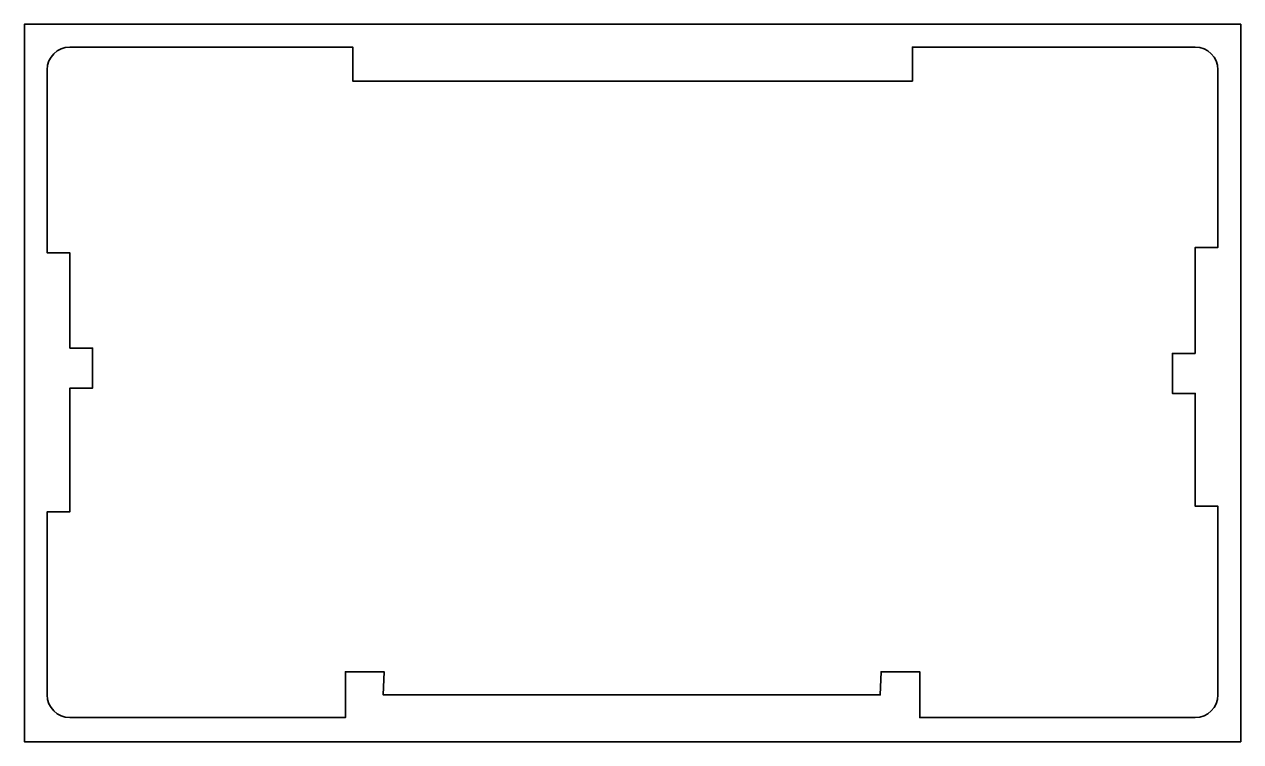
# Model space of a CAD drawing. Header units: millimetres. Extents: x -68 to 468, y 92 to 408.
import ezdxf

# ---------------------------------------------------------------- set-up
doc = ezdxf.new("R2010")
doc.units = ezdxf.units.MM
doc.header["$MEASUREMENT"] = 0
doc.layers.get('0').update_dxf_attribs({"lineweight": 0})
doc.layers.add('Safety', color=7, linetype='Continuous', lineweight=0)

msp = doc.modelspace()

# ---------------------------------------------------------------- linework, layer by layer
at = {"color": 250, "lineweight": 35, "true_color": 0x231f20}
msp.add_open_spline([(447.52, 263.02), (447.52, 263.02), (447.52, 309.66), (447.52, 309.66), (447.52, 309.66), (457.52, 309.66), (457.52, 309.66), (457.52, 309.66), (457.52, 387.8), (457.52, 387.8), (457.52, 393.32), (453.05, 397.8), (447.52, 397.8), (447.52, 397.8), (323.1, 397.8), (323.1, 397.8), (323.1, 397.8), (323.1, 382.8), (323.1, 382.8), (323.1, 382.8), (76.95, 382.8), (76.95, 382.8), (76.95, 382.8), (76.95, 397.8), (76.95, 397.8), (76.95, 397.8), (-47.47, 397.8), (-47.47, 397.8), (-53, 397.8), (-57.47, 393.32), (-57.47, 387.8), (-57.47, 387.8), (-57.47, 307.23), (-57.47, 307.23), (-57.47, 307.23), (-47.47, 307.23), (-47.47, 307.23), (-47.47, 307.23), (-47.47, 265.37), (-47.47, 265.37), (-47.47, 265.37), (-37.47, 265.37), (-37.47, 265.37), (-37.47, 265.37), (-37.47, 247.78), (-37.47, 247.78), (-37.47, 247.78), (-47.47, 247.78), (-47.47, 247.78), (-47.47, 247.78), (-47.47, 193.37), (-47.47, 193.37), (-47.47, 193.37), (-57.47, 193.37), (-57.47, 193.37), (-57.47, 193.37), (-57.47, 112.8), (-57.47, 112.8), (-57.47, 107.27), (-53, 102.8), (-47.47, 102.8), (-47.47, 102.8), (73.74, 102.8), (73.74, 102.8), (73.74, 102.8), (73.74, 122.97), (73.74, 122.97), (73.74, 122.97), (90.74, 122.97), (90.74, 122.97), (90.74, 122.97), (90.39, 112.8), (90.39, 112.8), (90.39, 112.8), (308.99, 112.8), (308.99, 112.8), (308.99, 112.8), (309.33, 122.97), (309.33, 122.97), (309.33, 122.97), (326.33, 122.97), (326.33, 122.97), (326.33, 122.97), (326.33, 102.8), (326.33, 102.8), (326.33, 102.8), (447.52, 102.8), (447.52, 102.8), (453.05, 102.8), (457.52, 107.27), (457.52, 112.8), (457.52, 112.8), (457.52, 195.8), (457.52, 195.8), (457.52, 195.8), (447.52, 195.8), (447.52, 195.8), (447.52, 195.8), (447.52, 245.42), (447.52, 245.42), (447.52, 245.42), (437.52, 245.42), (437.52, 245.42), (437.52, 245.42), (437.52, 263.02), (437.52, 263.02), (437.52, 263.02), (447.52, 263.02), (447.52, 263.02)], degree=3, knots=[0, 0, 0, 0, 1, 1, 1, 2, 2, 2, 3, 3, 3, 4, 4, 4, 5, 5, 5, 6, 6, 6, 7, 7, 7, 8, 8, 8, 9, 9, 9, 10, 10, 10, 11, 11, 11, 12, 12, 12, 13, 13, 13, 14, 14, 14, 15, 15, 15, 16, 16, 16, 17, 17, 17, 18, 18, 18, 19, 19, 19, 20, 20, 20, 21, 21, 21, 22, 22, 22, 23, 23, 23, 24, 24, 24, 25, 25, 25, 26, 26, 26, 27, 27, 27, 28, 28, 28, 29, 29, 29, 30, 30, 30, 31, 31, 31, 32, 32, 32, 33, 33, 33, 34, 34, 34, 35, 35, 35, 36, 36, 36, 36], dxfattribs=at)
at = {"layer": 'Safety', "color": 250, "lineweight": 35, "true_color": 0x231f20}
msp.add_lwpolyline([(467.53, 407.8), (-67.52, 407.8), (-67.52, 92.2), (467.53, 92.2)], close=True, dxfattribs=at)

doc.saveas('drawing.dxf')
